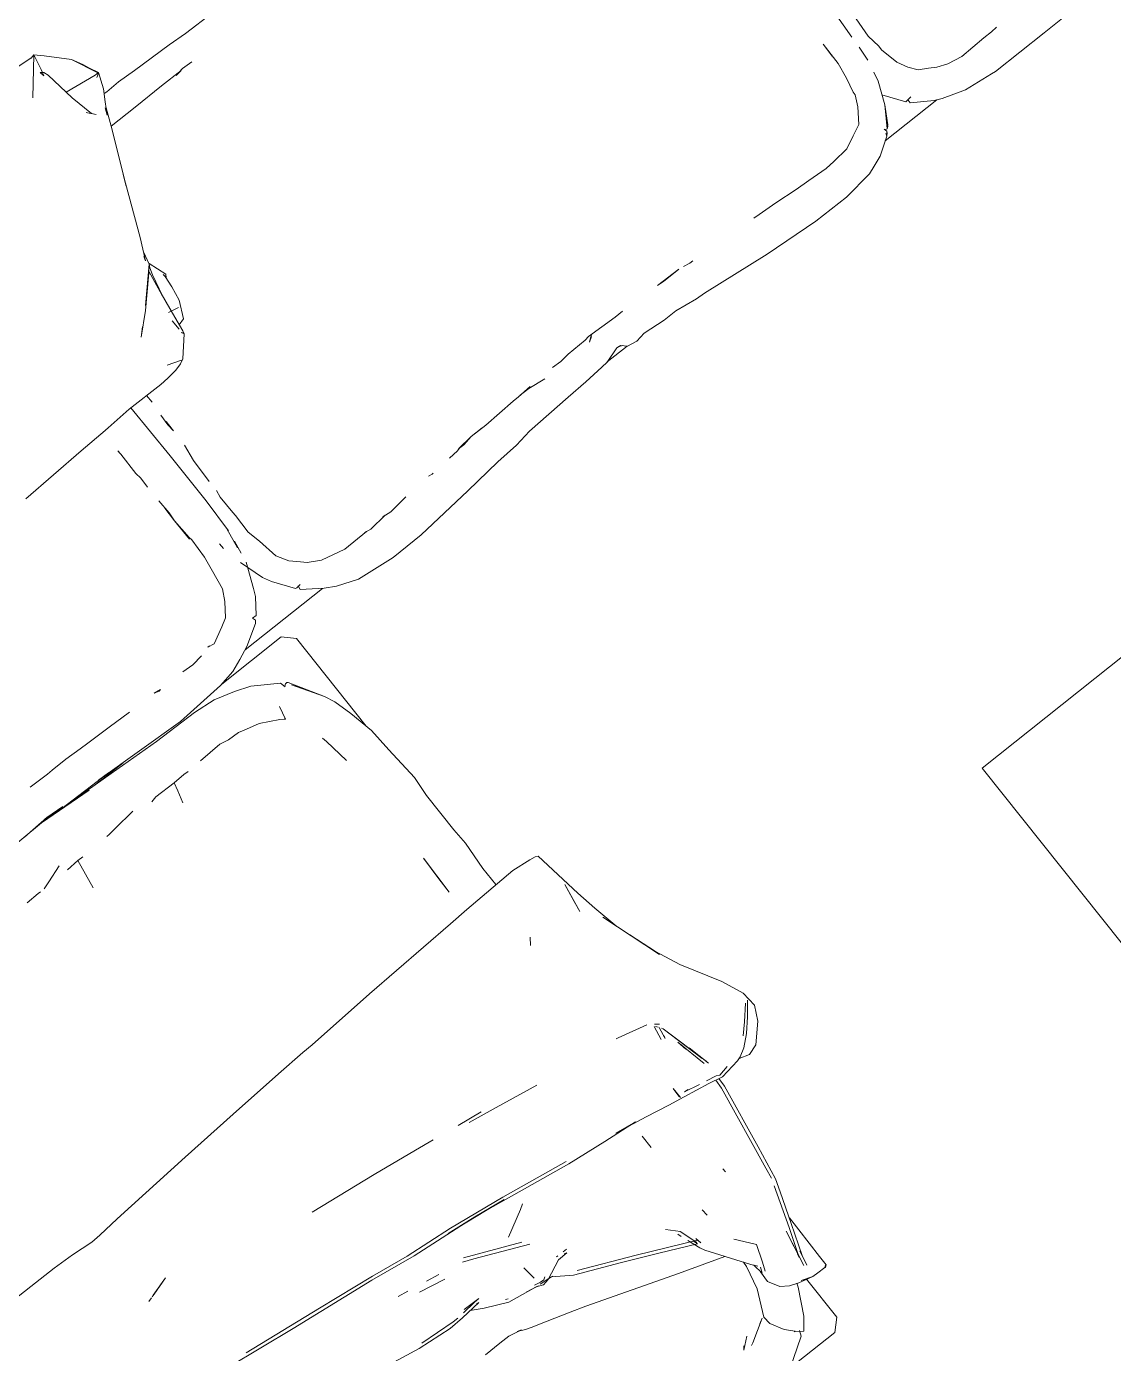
# Model space of a CAD drawing. Header units: millimetres. Extents: x 0 to 57242, y -59538 to 11130.
# Drawn here: x 11862 to 13081, y -1116 to 373 of the extents above; entities that cross this region are included whole.
import ezdxf

# ---------------------------------------------------------------- set-up
doc = ezdxf.new("R2010")
doc.units = ezdxf.units.MM
doc.layers.add('G-IMPT', color=8, linetype='Continuous', lineweight=9)
doc.layers.add('I-FURN', color=30, linetype='Continuous', lineweight=9)

# ---------------------------------------------------------------- blocks, each defined once
blk = doc.blocks.new('LR1190_SOFA_19 - SOFA_ICV_DXF-1032981-Level 0')
at = {"layer": 'G-IMPT'}
for p, q in [((646.2, 1183.6), (654.3, 1191.5)), ((658.9, 1190.5), (654.3, 1191.5)), ((658.4, 1173.6), (654.3, 1191.5)), ((654.3, 1191.5), (685.2, 1154.7)), ((657.9, 1190.6), (707.2, 1195)), ((624.5, 1161.3), (646.2, 1183.6)), ((657.9, 1190.6), (658.9, 1190.5)), ((624.5, 1161.3), (610, 1130.8)), ((624.5, 1161.3), (610.5, 1130.2)), ((618.3, 1149), (624.5, 1161.3)), ((656.1, 1163.8), (650.6, 1127.1)), ((656.1, 1163.8), (658.1, 1169.2)), ((661.3, 1171.7), (658.1, 1169.2)), ((660.3, 1166.4), (658.4, 1173.6)), ((661.3, 1171.7), (660.3, 1166.4)), ((618.3, 1149), (610.5, 1130.2)), ((614.8, 1130.8), (652, 1136.4)), ((614.8, 1130.8), (610, 1130.8)), ((617.1, 1113.2), (610, 1130.8)), ((610, 1130.8), (610.5, 1130.2)), ((615, 1127.7), (610.5, 1130.2)), ((644.7, 1099.8), (650.6, 1127.1)), ((468, 1103.7), (506.4, 1104.3)), ((528.7, 1105.8), (506.4, 1104.3)), ((528.7, 1105.8), (577.1, 1107.5)), ((577.1, 1107.5), (599.1, 1108.8)), ((599.1, 1108.8), (616.3, 1108.2)), ((619.8, 1108.5), (616.3, 1108.2)), ((624.5, 1100.5), (617.1, 1113.2)), ((641.3, 1095.9), (647.7, 1103.2)), ((648.8, 1104.6), (647.7, 1103.2)), ((624.5, 1100.5), (632.2, 1087.4)), ((627.8, 1094.6), (638, 1071.3)), ((628.8, 1095.4), (632.2, 1087.4)), ((644.7, 1099.8), (641.3, 1095.9)), ((533.6, 1075.8), (520.7, 1075.1)), ((533.6, 1075.8), (544, 1074.1)), ((564, 1075.4), (536, 1075)), ((544, 1074.1), (536, 1075)), ((564, 1075.4), (601.8, 1074.9)), ((636.3, 1075.1), (601.8, 1074.9)), ((665.2, 1011.9), (638, 1071.3)), ((659.6, 1024.3), (665.2, 1011.9)), ((659.6, 1024.3), (688.7, 956.9)), ((700.1, 932.8), (688.7, 956.9)), ((699.4, 927.5), (695.7, 942.2)), ((691.6, 906.9), (699.1, 927.9)), ((700.1, 932.8), (698.8, 937.8)), ((731.5, 893.7), (699.4, 927.5)), ((705.8, 919.7), (699.4, 927.5)), ((699.4, 927.5), (701.5, 923.8)), ((701.5, 923.8), (704, 915.5)), ((694, 905.4), (694.5, 908.4)), ((709.8, 890.2), (704, 915.5)), ((709, 895.4), (704.6, 920.7)), ((704.6, 920.7), (709.3, 893.2)), ((735, 889.4), (705.8, 919.7)), ((694.2, 903.5), (691.6, 906.9)), ((694, 905.4), (695.5, 891.7)), ((695.5, 891.7), (698.2, 874.6)), ((713.9, 863), (709.3, 893.2)), ((757.4, 868.7), (735, 889.4)), ((707.4, 855.3), (698.2, 874.6)), ((704.1, 868.8), (716.3, 871.4)), ((757.4, 868.7), (748.8, 877)), ((707.4, 855.3), (715.3, 853.2)), ((713.9, 863), (716.5, 845.2)), ((718.8, 861.7), (718.7, 849.3)), ((717.4, 841.8), (716.5, 845.2)), ((717.4, 841.8), (719.1, 844.9)), ((717.8, 844), (717.4, 841.8)), ((736.2, 820.7), (717.4, 841.8)), ((736.2, 820.7), (741.7, 818)), ((754.2, 825.9), (738.3, 820.4)), ((750, 815.5), (741.7, 818)), ((750, 815.5), (762.6, 814.2)), ((762.6, 814.2), (773.2, 813.7)), ((818.4, 814.1), (773.2, 813.7)), ((793.2, 804.1), (793.5, 813.9)), ((793.2, 804.1), (793.3, 813.9)), ((815.9, 814.1), (815, 744.5)), ((854.2, 812.2), (818.4, 814.1)), ((854.2, 812.2), (852, 812.4)), ((854.2, 812.2), (889.5, 810.8)), ((889.5, 810.8), (971.4, 807.5)), ((794.3, 764), (794.4, 777.2)), ((795.3, 773.1), (794.6, 786.6)), ((856.9, 780.4), (857.2, 785.3)), ((856.9, 780.4), (857.3, 752.8)), ((857.2, 782), (857.2, 785.3)), ((794.3, 764), (795.3, 773.1)), ((815, 744.5), (814.8, 679.9)), ((856.2, 745.3), (857.3, 752.8)), ((856.2, 745.3), (856.8, 732.8)), ((797.8, 724), (794.9, 743.6)), ((798.5, 694.7), (797.8, 724)), ((855.6, 694.9), (856.3, 712.7)), ((856.4, 684.2), (856.1, 702.2)), ((856.4, 684.2), (855.6, 694.9)), ((799.9, 673.4), (798.3, 681.6)), ((799.9, 673.4), (799.4, 650.7)), ((814.8, 679.9), (815.9, 637.9)), ((856.4, 684.2), (855.3, 659.3)), ((856.4, 684.2), (856.2, 657.9)), ((-76, 635.7), (-78, 669.6)), ((855.3, 659.3), (854.6, 655.5)), ((854.6, 655.5), (855.5, 631.3)), ((-90.9, 625), (-92.6, 648.5)), ((-45.7, 622.2), (-45.7, 649.5)), ((-45.7, 649.5), (-45.3, 632.7)), ((799.4, 650.7), (799.2, 646.6)), ((799.9, 622.9), (799.2, 646.6)), ((820.2, 616.6), (816.1, 640.8)), ((833, 632.7), (832.8, 625.7)), ((855.5, 631.3), (858.1, 613.6)), ((-90.9, 625), (-93.4, 608.7)), ((-75.2, 621.7), (-73.7, 604.3)), ((-45.7, 622.2), (-42.5, 603.3)), ((799.9, 622.9), (796.1, 606.9)), ((820.6, 609.5), (818.1, 624.6)), ((862, 591.1), (858.1, 613.6)), ((-93.1, 604), (-97.8, 582.3)), ((-93.1, 604), (-93.4, 608.7)), ((-38.9, 586.5), (-42.5, 603.3)), ((792.1, 582.7), (796.1, 606.9)), ((818.9, 573.3), (827.6, 601.6)), ((834.3, 569.8), (822.5, 598.2)), ((-104.1, 570.2), (-97.8, 582.3)), ((-68.3, 578.8), (-70.6, 589.6)), ((-38.9, 586.5), (-38.6, 582.7)), ((-32.6, 570.5), (-38.6, 582.7)), ((784, 569.4), (792.1, 582.7)), ((868.8, 578.3), (862, 591.1)), ((-111.3, 560.8), (-104.1, 570.2)), ((-68.3, 578.8), (-57.7, 553.1)), ((-21, 554.2), (-32.6, 570.5)), ((784, 569.4), (774.5, 560.1)), ((818.9, 573.3), (814, 563.3)), ((838.1, 561.4), (834.3, 569.8)), ((868.8, 578.3), (879.5, 563.7)), ((-121.7, 554.8), (-129.7, 549.8)), ((-111.3, 560.8), (-121.7, 554.8)), ((-62.2, 564.1), (-78.3, 541.1)), ((-46.1, 533.5), (-57.7, 553.1)), ((-57.7, 553.1), (-42.9, 530.5)), ((-57.7, 553.1), (-45.1, 532.2)), ((-8.3, 548.1), (-21, 554.2)), ((223.9, 550.5), (232.2, 551.9)), ((237.9, 552.8), (268.1, 553.6)), ((260, 552.6), (237.9, 552.8)), ((260, 552.6), (268.1, 553.6)), ((327.5, 555.3), (316.9, 555.3)), ((327.5, 555.3), (364.2, 556.9)), ((362.2, 555.4), (358.4, 556.9)), ((367.3, 551.2), (361.7, 554.8)), ((367.3, 551.2), (362.2, 555.4)), ((369.9, 555.9), (364.2, 556.9)), ((369.9, 555.9), (394.6, 555.5)), ((406.1, 554.4), (394.6, 555.5)), ((406.1, 554.4), (417.5, 554.9)), ((453, 552.9), (432.2, 550.1)), ((468, 553), (450.4, 553.9)), ((453, 552.9), (465.1, 553.2)), ((468, 553), (475.7, 552.8)), ((516.6, 550.8), (475.7, 552.8)), ((516.6, 550.8), (537.2, 550.9)), ((537.2, 550.9), (521.4, 550.9)), ((537.2, 550.9), (549.4, 548.7)), ((537.2, 550.9), (556.8, 549.2)), ((769.2, 555.1), (754.8, 547.2)), ((769.2, 555.1), (774.5, 560.1)), ((797.5, 540.3), (814, 563.3)), ((838.1, 561.4), (851, 544.1)), ((888.8, 558.2), (879.5, 563.7)), ((888.8, 558.2), (907.6, 548.6)), ((1098.4, 550.1), (1118.3, 551.1)), ((1118.3, 551.1), (1138, 551)), ((1145.1, 550.7), (1138, 551)), ((1145.1, 550.7), (1169.5, 551.4)), ((-202.4, 542.7), (-209.8, 543.3)), ((-191.5, 542.9), (-202.4, 542.7)), ((-191.5, 542.9), (-159.2, 541.9)), ((-141.7, 545.3), (-159.2, 541.9)), ((-141.7, 545.3), (-129.7, 549.8)), ((-81.3, 537.2), (-103.9, 522.5)), ((-81.3, 541.3), (-86, 542.1)), ((-81.3, 541.3), (-78.3, 541.1)), ((-81.3, 537.2), (-81.3, 541.1)), ((-8.3, 548.1), (6.3, 541.1)), ((6.3, 541.1), (26.7, 539.2)), ((38.6, 538.3), (26.7, 539.2)), ((38.6, 538.3), (61.9, 540)), ((79.4, 540.9), (61.9, 540)), ((79.4, 540.9), (106.5, 543.3)), ((106.5, 543.3), (129.1, 544.7)), ((129.1, 544.7), (136.6, 545.4)), ((223.9, 550.5), (220.1, 550.4)), ((549.4, 548.7), (556.8, 549.2)), ((559.3, 548), (554.5, 549.4)), ((556.8, 549.2), (554.5, 549.4)), ((559.3, 548), (571.3, 547.3)), ((596.1, 545.5), (597.9, 545.3)), ((602.2, 546), (597.9, 545.3)), ((660.2, 541.2), (636.8, 543.7)), ((660.2, 541.2), (670.8, 542.2)), ((670.8, 542.2), (667.6, 541.9)), ((689.9, 539.7), (667.6, 541.9)), ((689.9, 539.7), (697.6, 541.1)), ((695.6, 540.9), (697.6, 541.1)), ((695.6, 540.9), (726.8, 540.3)), ((726.8, 540.3), (754.8, 547.2)), ((794.2, 536.2), (772.3, 520.6)), ((795.8, 540.1), (790.7, 540.9)), ((794.2, 536.2), (793.4, 540.7)), ((797.5, 540.3), (795.8, 540.1)), ((851, 544.1), (856, 544.2)), ((855, 540.5), (855.9, 544.5)), ((857.1, 537.6), (855, 540.5)), ((880.7, 523.4), (857.1, 537.6)), ((907.6, 548.6), (915.6, 550.1)), ((913.2, 550), (915.6, 550.1)), ((926.9, 547), (940.9, 545)), ((954.5, 546), (940.9, 545)), ((954.5, 546), (951.7, 545.8)), ((994.8, 547.5), (986.7, 546.1)), ((988.9, 545.7), (986.7, 546.1)), ((994.8, 547.5), (988.9, 545.7)), ((1058, 548.9), (1029.7, 547.9)), ((1058, 548.9), (1087.8, 549.8)), ((1098.4, 550.1), (1087.8, 549.8)), ((-112.5, 518.8), (-103.9, 522.5)), ((-32.6, 521.3), (-106.8, 521.2)), ((-42.9, 530.5), (-45.1, 532.2)), ((-45, 532.5), (-42.9, 530.5)), ((-42.9, 530.5), (-40.2, 531.1)), ((-40.8, 528.7), (-40, 532.3)), ((-37.4, 524.4), (-40.8, 528.7)), ((-40.2, 527.3), (-37.4, 524.4)), ((-37.4, 524.4), (-38.4, 527.4)), ((-17.5, 511.5), (-37.4, 524.4)), ((325.1, 519.1), (337, 521.2)), ((337, 521.2), (342.1, 526.3)), ((365.7, 521.5), (337.2, 521.4)), ((345, 527), (340.6, 525)), ((347.4, 527.4), (342.1, 526.3)), ((344, 527), (342.1, 526.3)), ((365.8, 521.4), (347.4, 527.4)), ((374.1, 520.5), (365.8, 521.4)), ((884.8, 521.7), (773.8, 521.6)), ((880.7, 523.4), (896, 516.9)), ((-138.7, 510), (-173, 505.8)), ((-138.7, 510), (-112.5, 518.8)), ((-5.5, 506.8), (-17.5, 511.5)), ((4, 503.4), (-5.5, 506.8)), ((232.1, 514), (149.9, 504.2)), ((243.1, 514.6), (232.1, 514)), ((269.9, 518.4), (243.1, 514.6)), ((269.9, 518.4), (286.4, 518.4)), ((313, 521), (286.4, 518.4)), ((313, 521), (325.1, 519.1)), ((374.1, 520.5), (398.2, 518.9)), ((398.2, 518.9), (424.5, 517.9)), ((424.5, 517.9), (482.1, 515)), ((503.4, 511.9), (482.1, 515)), ((503.4, 511.9), (531.3, 510.3)), ((578, 505.6), (531.3, 510.3)), ((735.9, 504.6), (760.1, 513.8)), ((772.3, 520.6), (760.1, 513.8)), ((831.7, 496), (843.8, 508)), ((929, 508), (843.8, 508)), ((896, 516.9), (910.5, 511.2)), ((931, 507.7), (910.5, 511.2)), ((991.4, 504), (931, 507.7)), ((991.4, 504), (1104.3, 509.8)), ((1088.7, 506.9), (1026.3, 503.2)), ((1110.2, 508), (1070.7, 508)), ((1088.7, 506.9), (1184.3, 512.1)), ((1090.6, 509.3), (1156.5, 510.7)), ((1090.6, 509.3), (1104.3, 509.8)), ((1184.3, 512.1), (1119.5, 507.6)), ((1119.5, 507.6), (1177.8, 511.9)), ((1175.8, 513.1), (1154.2, 511.7)), ((1178.3, 513), (1154.2, 511.7)), ((1175.8, 513.1), (1156.5, 510.7)), ((1209.2, 511.6), (1175.8, 513.1)), ((1175.8, 513.1), (1178.3, 513)), ((1184.3, 512.1), (1177.8, 511.9)), ((1244.7, 511), (1184.3, 512.1)), ((-315.1, 505.3), (-247.8, 505.1)), ((-177.9, 505.1), (-247.8, 505.1)), ((-177.9, 505.1), (-173, 505.8)), ((4, 503.4), (40.7, 498.9)), ((84.2, 499.5), (40.7, 498.9)), ((84.2, 499.5), (149.9, 504.2)), ((650, 499.7), (578, 505.6)), ((650, 499.7), (690.2, 499.2)), ((690.2, 499.2), (735.9, 504.6)), ((831.7, 496), (831.7, 370)), ((923.3, 492.6), (905.1, 485.9)), ((923.3, 492.6), (946.6, 499.6)), ((972.8, 502.1), (946.6, 499.6)), ((1026.3, 503.2), (972.8, 502.1)), ((905.1, 485.9), (877, 467.7)), ((869.7, 462.8), (847.5, 425.5)), ((869.7, 462.8), (871, 463.9)), ((873, 463.7), (871, 463.9)), ((875.2, 462.1), (873, 463.7)), ((877, 467.7), (875.4, 461.3)), ((1219.2, 455.2), (1198.6, 462.1)), ((868.5, 458.8), (847.5, 425.5)), ((868.5, 458.8), (856.5, 440.2)), ((897.7, 432.6), (894.3, 448)), ((902.9, 436.4), (923.9, 447.4)), ((923.9, 447.4), (938.7, 451.1)), ((948.2, 453.8), (938.7, 451.1)), ((962.1, 454.5), (948.2, 453.8)), ((962.1, 454.5), (973, 456.6)), ((1001.5, 455.4), (973, 456.6)), ((1025.7, 455.2), (1019.6, 454.8)), ((1039.8, 454.5), (1025.7, 455.2)), ((1039.8, 454.5), (1065.8, 455.3)), ((1039.8, 454.5), (1042.2, 445.2)), ((1072.7, 453.4), (1065.8, 455.3)), ((1095.8, 458.6), (1123.4, 455.7)), ((1133.1, 454.5), (1123.4, 455.7)), ((1133.1, 454.5), (1136.4, 454.3)), ((1178.9, 453.7), (1171.8, 453.6)), ((1184.4, 418.9), (1178.9, 453.7)), ((1178.9, 453.7), (1194.2, 452.9)), ((1219.2, 455.2), (1228.1, 452.4)), ((1236.5, 452.5), (1233.3, 452.5)), ((1252.9, 451.9), (1236.5, 452.5)), ((847.5, 425.5), (856.5, 440.2)), ((897.7, 432.6), (897.5, 434.7)), ((902.9, 436.4), (897.7, 432.6)), ((1046.4, 430.9), (1042.2, 445.2)), ((847.5, 425.5), (842.3, 413.3)), ((836.3, 391.9), (842.3, 413.3)), ((836.3, 391.9), (830.2, 362.6)), ((877.3, 384.5), (878.2, 390.2)), ((873.1, 353.8), (877.3, 384.5)), ((828.2, 333.6), (830.2, 362.6)), ((828.2, 333.6), (825.2, 291.3)), ((827.3, 267.1), (825.2, 291.3)), ((827.3, 267.1), (827.3, 217.9)), ((826.2, 198.2), (827.3, 217.9)), ((873.7, 214.3), (874.9, 166.7)), ((873.7, 214.3), (874.5, 185.3)), ((828.9, 163.7), (826.2, 198.2)), ((874.9, 166.7), (874.5, 185.3)), ((828.5, 140.4), (828.9, 163.7)), ((771.7, 135.9), (762.6, 75.6)), ((771.7, 135.9), (774.6, 137.4)), ((781.5, 138.3), (774.6, 137.4)), ((803.8, 141.2), (781.5, 138.3)), ((803.8, 141.2), (826.4, 140.5)), ((871.4, 138.9), (826.4, 140.5)), ((895.8, 137.9), (871.4, 138.9)), ((895.8, 137.9), (1015.9, 132.8)), ((1101.7, 128.2), (1015.9, 132.8)), ((1101.7, 128.2), (1115.1, 128)), ((1151.5, 126.1), (1115.1, 128)), ((1219.6, 122.6), (1151.5, 126.1)), ((1291.8, 118.5), (1219.6, 122.6)), ((1394.5, 111.8), (1291.8, 118.5)), ((1394.5, 111.8), (1421, 109.5)), ((1433.2, 109), (1421, 109.5)), ((1433.2, 109), (1459, 111.3)), ((1484.3, 112.5), (1459, 111.3)), ((1484.3, 112.5), (1559.9, 113.1)), ((773.6, 58.2), (768, 92.3)), ((768, 92.3), (771.5, 71)), ((762.6, 75.6), (758.2, 50.9)), ((773.6, 58.2), (771.5, 71)), ((835.2, 70.6), (840.8, 62.8)), ((751.6, 19.3), (758.2, 50.9)), ((757.3, 37.3), (733.8, -35.4)), ((751.6, 19.3), (757.3, 37.3)), ((1416.2, 19.5), (1393.2, 26.2)), ((1414.8, 19.7), (1393.2, 26.2)), ((1418.2, 18.8), (1414.8, 19.7)), ((1424.5, 17), (1419.4, 18.4)), ((1424.4, 17.1), (1421.3, 18)), ((746.2, 2.9), (733.8, -35.4)), ((735.2, -29.8), (746.2, 2.9)), ((1138, -28.9), (1084.8, -36.4)), ((1218.7, -18.5), (1138, -28.9)), ((735.2, -29.8), (723, -58.2)), ((1030.2, -44.6), (1000.1, -48.7)), ((1062.1, -39.8), (1084.8, -36.4)), ((723, -58.2), (698, -102.5)), ((932.8, -64.1), (984.1, -55.3)), ((984.1, -55.3), (1018.1, -49.6)), ((794, -87.9), (828.2, -79.4)), ((830.9, -78.8), (828.2, -79.4)), ((698, -102.5), (687.4, -127.7)), ((767.4, -161.5), (782.4, -102.9)), ((769, -156.1), (782.4, -102.9)), ((782.4, -96.3), (784.8, -94.5)), ((782.4, -102.9), (783.5, -101.3)), ((787, -92.9), (784.8, -94.5)), ((787.5, -112.7), (785, -98.9)), ((787.7, -95.7), (785.8, -97.9)), ((788.6, -94.6), (791.9, -111)), ((1375, -96.1), (1279.3, -108)), ((1316.5, -107.6), (1400.5, -96.4)), ((787.5, -112.7), (786.7, -109.1)), ((786.7, -109.1), (787.3, -111.7)), ((1210.6, -116.9), (1166.1, -123.8)), ((1210.6, -116.9), (1279.3, -108)), ((1316.5, -107.6), (1213.9, -120.2)), ((685.9, -146.1), (687.4, -127.7)), ((779, -125.1), (771, -162.1)), ((779, -125.1), (776.9, -136.8)), ((1041, -138.6), (1108.4, -129.5)), ((1041.3, -141.8), (1114.4, -132.4)), ((1079.2, -136.6), (1159.9, -128.3)), ((1079.2, -136.6), (1114.4, -132.4)), ((1108.4, -129.5), (1166.1, -123.8)), ((1159.9, -128.3), (1213.9, -120.2)), ((685.9, -146.1), (694, -162.4)), ((700.2, -151.5), (688.5, -136.8)), ((692.4, -137.9), (706.3, -153.5)), ((772.8, -137.8), (766.8, -164.9)), ((1079.2, -136.6), (959.7, -155.6)), ((1041, -138.6), (960.5, -151.7)), ((1079.2, -136.6), (1041.3, -141.8)), ((712.5, -181.8), (694, -162.4)), ((700.2, -151.5), (712.7, -165.1)), ((717.3, -164.9), (706.3, -153.5)), ((815.4, -162.4), (815.7, -173.1)), ((815.4, -162.4), (815.5, -175.4)), ((897, -161.6), (858.7, -168.3)), ((912.6, -161.2), (871.8, -165.2)), ((871.8, -165.2), (897, -161.6)), ((959.7, -155.6), (912.6, -161.2)), ((1028.3, -158.3), (1034, -161.7)), ((1063.8, -177.8), (1034, -161.7)), ((1166.7, -159.1), (1151.2, -162)), ((1202.2, -152.7), (1189.8, -154.9)), ((712.7, -165.1), (725.1, -176.1)), ((725.1, -176.1), (734.3, -181.3)), ((811.6, -177.5), (780.7, -182.7)), ((807.9, -173.3), (789.6, -177.1)), ((807.9, -173.3), (803.1, -173.8)), ((811.6, -177.5), (830.7, -174)), ((815.7, -173.1), (815.5, -175.4)), ((830.7, -174), (858.7, -168.3)), ((1050.2, -198.8), (1109.6, -172.6)), ((1055.5, -191.6), (1117.7, -164.6)), ((1109.6, -172.6), (1121.6, -167.6)), ((1180.3, -163.9), (1149, -170.2)), ((712.5, -181.8), (724.8, -185.7)), ((736.7, -182.1), (724.8, -185.7)), ((734.3, -181.3), (739.7, -183)), ((764.1, -186.6), (739.7, -183)), ((765.2, -183), (752.7, -180.9)), ((764.1, -186.6), (780.7, -182.7)), ((765.2, -183), (768.9, -181.2)), ((768.4, -185.6), (768.8, -196)), ((768.9, -181.2), (780.9, -178.9)), ((772.1, -184.7), (772.7, -195.8)), ((876, -182.7), (875.9, -198.8)), ((781.5, -272.9), (768.8, -196)), ((772.7, -195.8), (789.8, -296.9)), ((1267.5, -204.6), (1220.1, -213)), ((1070, -231.7), (1071.8, -215.4)), ((1071.8, -215.4), (1070.8, -223.7)), ((1109.2, -235.1), (1135, -223.1)), ((1132.9, -210.9), (1153.2, -210.4)), ((1132.9, -210.9), (1139.7, -211)), ((1148.6, -215.4), (1135, -223.1)), ((1135.7, -214.5), (1138.7, -214.4)), ((1135.7, -214.5), (1160.7, -216.4)), ((1139.7, -211), (1156.2, -212.6)), ((1160.7, -216.4), (1178.9, -217.3)), ((1171.4, -213.4), (1164.9, -213.3)), ((1171.4, -213.4), (1213.8, -210.3)), ((1178.9, -217.3), (1220.1, -213)), ((1021.2, -228.8), (1026.2, -228.7)), ((1023.6, -232.2), (1026.8, -231.4)), ((1035.7, -232.7), (1023.6, -232.2)), ((1033.4, -228.6), (1035.6, -228.5)), ((1035.7, -232.7), (1058.6, -242.5)), ((1059.7, -238), (1062.7, -239.9)), ((1067.2, -239.5), (1074.6, -237.9)), ((1070, -231.7), (1070.8, -223.7)), ((1109.2, -235.1), (1074.4, -240.7)), ((1110.1, -230.4), (1107.2, -231.9)), ((1033.4, -256.4), (1053.8, -242.7)), ((1052.3, -243), (1057.7, -242.1)), ((1052.3, -243), (1053.8, -242.7)), ((1068.7, -241.1), (1053.8, -242.7)), ((1058.1, -242), (1053.8, -242.7)), ((1068.7, -241.1), (1058.1, -242)), ((1058.6, -242.5), (1066.5, -244.1)), ((1067.2, -239.5), (1062.7, -239.9)), ((1074.4, -240.7), (1066.5, -244.1)), ((1071.5, -241.3), (1086.7, -238.6)), ((1074.4, -240.7), (1071.5, -241.3)), ((1074.4, -240.7), (1086.7, -238.6)), ((827.9, -267.7), (827.7, -272.2)), ((1026.9, -255.2), (964.3, -282.7)), ((1033.4, -256.4), (982.3, -279.1)), ((1122.2, -266.6), (1113.2, -270.7)), ((1132.7, -265.1), (1117.2, -268.3)), ((1122.2, -266.6), (1117.2, -268.3)), ((1145.7, -264.8), (1132.7, -265.1)), ((1145.7, -264.8), (1166.4, -265)), ((781.5, -272.9), (788.9, -313.2)), ((964.3, -282.7), (900, -312.4)), ((920.8, -280.8), (908.7, -293)), ((943, -296.8), (982.3, -279.1)), ((1097.4, -275.6), (1071, -284)), ((1097.4, -275.6), (1105.8, -273.3)), ((1113.2, -270.7), (1105.8, -273.3)), ((789.8, -296.9), (791.9, -309.7)), ((874.1, -297.5), (874.6, -289)), ((902.2, -313.9), (909.4, -292.7)), ((943, -296.8), (902.6, -315.5)), ((913.1, -293.7), (911.6, -297.8)), ((1044.3, -292.5), (939.8, -328.4)), ((1062.2, -286.7), (1044.3, -292.5)), ((1071, -284), (1062.2, -286.7)), ((899.1, -317.2), (900.5, -309.9)), ((899.1, -317.2), (900, -312.4)), ((904.2, -310.7), (902.6, -315.5)), ((908.7, -306), (903.3, -320.8)), ((788.9, -313.2), (793.7, -327.8)), ((810.6, -365.4), (794.6, -318.3)), ((870.3, -371), (900.5, -326.3)), ((900.5, -326.3), (903.3, -320.8)), ((806.1, -363.4), (793.7, -327.8)), ((867.4, -336.8), (860.3, -345.8)), ((939.8, -328.4), (887.3, -345.8)), ((803.8, -374.3), (803.9, -357.2)), ((851.3, -357.7), (860.3, -345.8)), ((806.1, -363.4), (818.9, -399.1)), ((810.6, -365.4), (822.8, -398.7)), ((824.5, -408.9), (816, -366.4)), ((851.3, -357.7), (858.4, -377.3)), ((870.3, -371), (865.2, -377.3)), ((875, -363.9), (875.5, -369.9)), ((881.9, -396.9), (875.5, -369.9)), ((803.8, -374.3), (804.3, -411.9)), ((817.8, -374.7), (824.5, -408.9)), ((862.3, -386.8), (858.4, -377.3)), ((863.7, -380.2), (866.2, -386.6)), ((868, -373.6), (865.2, -377.3)), ((866.2, -386.6), (868, -373.6)), ((867.5, -397.5), (866.9, -384.2)), ((821.5, -410.7), (817.6, -393.5)), ((817.6, -393.5), (818.9, -399.1)), ((818.8, -397.6), (821.5, -410.7)), ((821.8, -394.4), (822.8, -398.7)), ((860, -410.6), (867.5, -397.5)), ((881.9, -396.9), (895.6, -426.2)), ((804.3, -411.9), (804.3, -424.2)), ((840.9, -420.5), (851.2, -416.6)), ((860, -410.6), (851.2, -416.6)), ((804.3, -424.2), (806.7, -425.8)), ((805.1, -423.7), (805.9, -424.8)), ((805.1, -423.7), (807.5, -425.4)), ((805.9, -424.8), (807.5, -425.4)), ((806.7, -425.8), (807.5, -425.4)), ((807.5, -425.4), (817.1, -425.2)), ((824.1, -425.1), (817.1, -425.2)), ((824.1, -425.1), (837.1, -420.3)), ((824.1, -425.1), (840.9, -420.5)), ((824.1, -425.1), (828.6, -423.6)), ((837.1, -420.3), (828.6, -423.6)), ((831.7, -423), (831.7, -477.3)), ((844.6, -424.2), (842.9, -419.7)), ((844.6, -424.2), (859.7, -453.5)), ((895.6, -426.2), (895, -436.2)), ((923, -441.2), (897.8, -426)), ((897.8, -426), (903.7, -429.5)), ((936.1, -441.4), (923.8, -431.3)), ((895, -436.2), (886.6, -451.5)), ((923, -441.2), (926.2, -442.6)), ((936.1, -441.4), (933.3, -437.6)), ((859.7, -453.5), (870.2, -466.5)), ((870.2, -466.5), (879.2, -460.6)), ((886.6, -451.5), (878, -460.6)), ((876, -469.2), (873.7, -463)), ((876, -469.2), (909.1, -490)), ((831.7, -477.3), (843.8, -489.4)), ((843.8, -489.4), (908, -489.4))]:
    blk.add_line(p, q, dxfattribs=at)
blk = doc.blocks.new('LR1190_SOFA_19 - LR1190_SOFA_19-1033392-Level 0')
at = {"extrusion": (0, 0, -1), "zscale": -1, "rotation": 180}
blk.add_blockref('LR1190_SOFA_19 - SOFA_ICV_DXF-1032981-Level 0', (1959.4, 1435.8), dxfattribs=at)
blk = doc.blocks.new('Table-Coffee_Rectangular - 48_ x 30_-1045784-Level 0')
at = {"layer": 'I-FURN'}
for p, q in [((3.7, 750.6), (3.7, -11.4)), ((3.7, 750.6), (1222.9, 750.6)), ((1222.9, 750.6), (1222.9, -11.4)), ((3.7, -11.4), (1222.9, -11.4))]:
    blk.add_line(p, q, dxfattribs=at)

msp = doc.modelspace()

# ---------------------------------------------------------------- block references
at = {"layer": 'I-FURN'}
for name, p, rotation in [('LR1190_SOFA_19 - LR1190_SOFA_19-1033392-Level 0', (10697.2, -280.6), 218.5192572358333), ('Table-Coffee_Rectangular - 48_ x 30_-1045784-Level 0', (13398.8, -1048.7), 38.51925723583333)]:
    msp.add_blockref(name, p, dxfattribs=dict(at, rotation=rotation))

doc.saveas('drawing.dxf')
